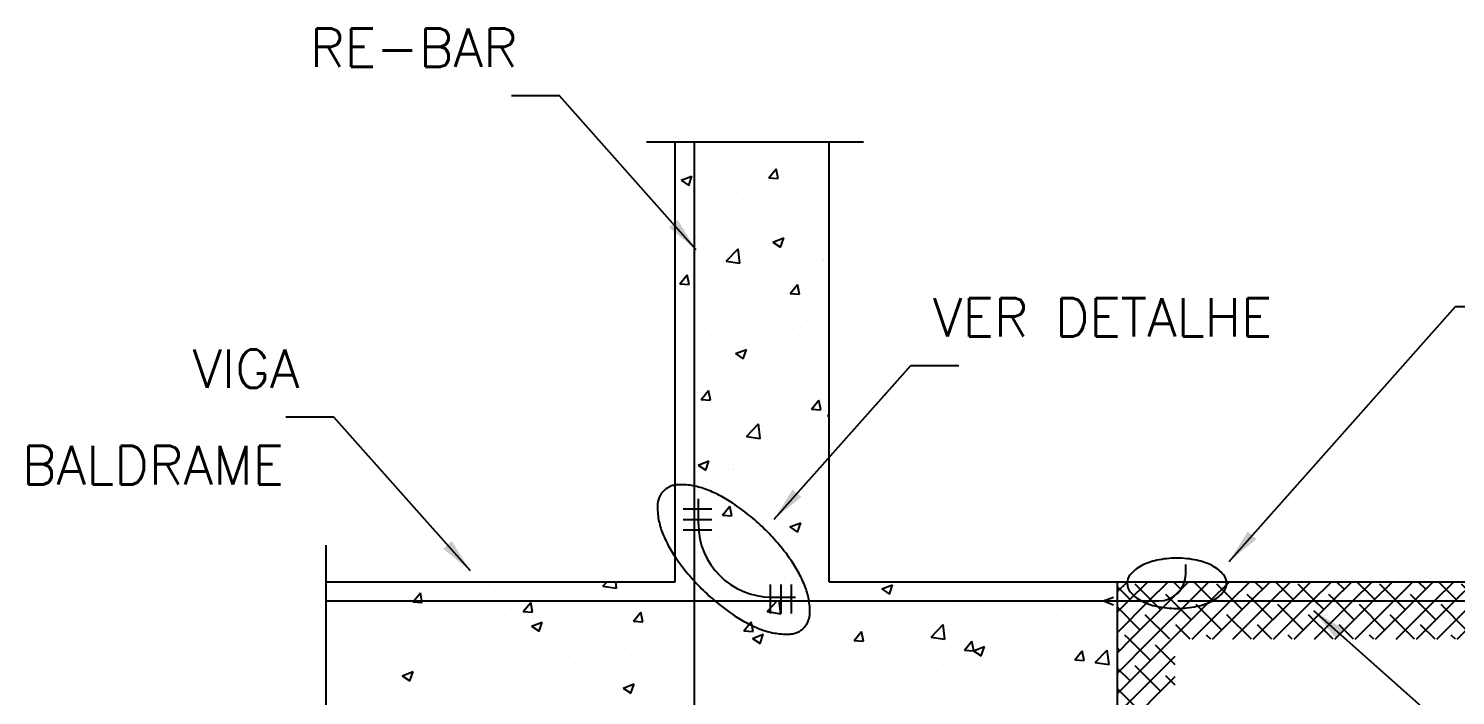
# Model space of a CAD drawing. Header units: millimetres. Extents: x -6629.4 to -6614.2, y -4433.8 to -4416.1.
# Drawn here: x -6629.38 to -6621.96, y -4419.59 to -4416.12 of the extents above; entities that cross this region are included whole.
import ezdxf

# ---------------------------------------------------------------- set-up
doc = ezdxf.new("R2010")
doc.units = ezdxf.units.MM
doc.header["$LTSCALE"] = 10
doc.linetypes.add('DASHDOT', pattern=[1, 0.5, -0.25, 0, -0.25])
doc.layers.add('Termotécnica', color=7, linetype='Continuous')
doc.styles.add('CL80', font='romans.shx', dxfattribs={"height": 10})
doc.styles.add('r80', font='romans.shx')

# ---------------------------------------------------------------- blocks, each defined once
blk = doc.blocks.new('*X1')
at = {"color": 0}
for p, q in [((3083.26, 2515.8), (3085.84, 2518.39)), ((3086.52, 2513.76), (3083.26, 2517.03)), ((3086.15, 2513.39), (3091.15, 2518.39)), ((3092.2, 2513.39), (3087.85, 2517.74)), ((3091.45, 2513.39), (3096.45, 2518.39)), ((3096.75, 2513.39), (3101.75, 2518.39)), ((3099.78, 2516.42), (3097.81, 2518.39)), ((3102.06, 2513.39), (3107.06, 2518.39)), ((3107.73, 2513.76), (3103.11, 2518.39)), ((3107.36, 2513.39), (3112.36, 2518.39)), ((3113.41, 2513.39), (3109.06, 2517.74)), ((3112.66, 2513.39), (3117.66, 2518.39)), ((3117.97, 2513.39), (3122.97, 2518.39)), ((3120.99, 2516.42), (3119.02, 2518.39)), ((3123.27, 2513.39), (3128.27, 2518.39)), ((3128.95, 2513.76), (3124.32, 2518.39)), ((3128.57, 2513.39), (3133.57, 2518.39)), ((3134.63, 2513.39), (3130.27, 2517.74)), ((3133.88, 2513.39), (3138.88, 2518.39)), ((3139.18, 2513.39), (3144.18, 2518.39)), ((3142.21, 2516.42), (3140.23, 2518.39)), ((3144.48, 2513.39), (3149.48, 2518.39)), ((3150.16, 2513.76), (3145.54, 2518.39)), ((3149.79, 2513.39), (3154.79, 2518.39)), ((3155.84, 2513.39), (3151.49, 2517.74)), ((3155.09, 2513.39), (3160.09, 2518.39)), ((3160.39, 2513.39), (3165.39, 2518.39)), ((3163.42, 2516.42), (3161.45, 2518.39)), ((3165.7, 2513.39), (3170.7, 2518.39)), ((3171.37, 2513.76), (3166.75, 2518.39)), ((3171, 2513.39), (3176, 2518.39)), ((3177.05, 2513.39), (3172.7, 2517.74)), ((3176.3, 2513.39), (3181.3, 2518.39)), ((3181.61, 2513.39), (3186.61, 2518.39)), ((3184.63, 2516.42), (3182.66, 2518.39)), ((3186.91, 2513.39), (3191.91, 2518.39)), ((3192.59, 2513.76), (3187.96, 2518.39)), ((3192.21, 2513.39), (3197.21, 2518.39)), ((3198.27, 2513.39), (3193.91, 2517.74)), ((3197.52, 2513.39), (3202.52, 2518.39)), ((3202.82, 2513.39), (3207.82, 2518.39)), ((3205.85, 2516.42), (3203.87, 2518.39)), ((3208.12, 2513.39), (3213.12, 2518.39)), ((3213.8, 2513.76), (3209.18, 2518.39)), ((3213.43, 2513.39), (3218.43, 2518.39)), ((3219.48, 2513.39), (3215.13, 2517.74)), ((3218.73, 2513.39), (3223.73, 2518.39)), ((3224.03, 2513.39), (3229.03, 2518.39)), ((3227.06, 2516.42), (3225.09, 2518.39)), ((3229.34, 2513.39), (3234.34, 2518.39)), ((3235.01, 2513.76), (3230.39, 2518.39)), ((3234.64, 2513.39), (3239.64, 2518.39)), ((3240.69, 2513.39), (3236.34, 2517.74)), ((3239.94, 2513.39), (3244.94, 2518.39)), ((3245.25, 2513.39), (3250.25, 2518.39)), ((3248.27, 2516.42), (3246.3, 2518.39)), ((3250.55, 2513.39), (3255.55, 2518.39)), ((3256.23, 2513.76), (3251.6, 2518.39)), ((3255.85, 2513.39), (3260.85, 2518.39)), ((3261.91, 2513.39), (3257.55, 2517.74)), ((3261.15, 2513.39), (3266.15, 2518.39)), ((3266.46, 2513.39), (3271.46, 2518.39)), ((3269.48, 2516.42), (3267.51, 2518.39)), ((3271.76, 2513.39), (3276.76, 2518.39)), ((3277.44, 2513.76), (3272.82, 2518.39)), ((3277.06, 2513.39), (3282.06, 2518.39)), ((3283.12, 2513.39), (3278.77, 2517.74)), ((3282.37, 2513.39), (3287.37, 2518.39)), ((3287.67, 2513.39), (3292.67, 2518.39)), ((3290.7, 2516.42), (3288.72, 2518.39)), ((3292.97, 2513.39), (3297.97, 2518.39)), ((3298.65, 2513.76), (3294.03, 2518.39)), ((3298.28, 2513.39), (3303.28, 2518.39)), ((3304.33, 2513.39), (3299.98, 2517.74)), ((3303.58, 2513.39), (3308.58, 2518.39)), ((3308.88, 2513.39), (3313.88, 2518.39)), ((3311.91, 2516.42), (3309.94, 2518.39)), ((3314.19, 2513.39), (3319.19, 2518.39)), ((3319.87, 2513.76), (3315.24, 2518.39)), ((3319.49, 2513.39), (3324.49, 2518.39)), ((3325.54, 2513.39), (3321.19, 2517.74)), ((3324.79, 2513.39), (3329.79, 2518.39)), ((3330.1, 2513.39), (3335.1, 2518.39)), ((3333.12, 2516.42), (3331.15, 2518.39)), ((3335.4, 2513.39), (3340.4, 2518.39)), ((3341.08, 2513.76), (3336.45, 2518.39)), ((3340.7, 2513.39), (3345.7, 2518.39)), ((3346.76, 2513.39), (3342.41, 2517.74)), ((3346.01, 2513.39), (3351.01, 2518.39)), ((3353.26, 2517.5), (3352.36, 2518.39)), ((3083.26, 2505.2), (3091.45, 2513.39)), ((3083.26, 2510.5), (3086.15, 2513.39)), ((3086.75, 2503.39), (3096.75, 2513.39)), ((3092.06, 2503.39), (3102.06, 2513.39)), ((3094.48, 2511.11), (3092.2, 2513.39)), ((3097.5, 2513.39), (3095.8, 2515.09)), ((3097.36, 2503.39), (3107.36, 2513.39)), ((3102.43, 2508.46), (3097.5, 2513.39)), ((3102.66, 2503.39), (3112.66, 2513.39)), ((3110.39, 2505.81), (3103.76, 2512.44)), ((3107.97, 2503.39), (3117.97, 2513.39)), ((3113.27, 2503.39), (3123.27, 2513.39)), ((3115.69, 2511.11), (3113.41, 2513.39)), ((3118.72, 2513.39), (3117.02, 2515.09)), ((3118.57, 2503.39), (3128.57, 2513.39)), ((3123.64, 2508.46), (3118.72, 2513.39)), ((3123.88, 2503.39), (3133.88, 2513.39)), ((3131.6, 2505.81), (3124.97, 2512.44)), ((3129.18, 2503.39), (3139.18, 2513.39)), ((3134.48, 2503.39), (3144.48, 2513.39)), ((3136.9, 2511.11), (3134.63, 2513.39)), ((3139.93, 2513.39), (3138.23, 2515.09)), ((3139.79, 2503.39), (3149.79, 2513.39)), ((3144.86, 2508.46), (3139.93, 2513.39)), ((3145.09, 2503.39), (3155.09, 2513.39)), ((3152.81, 2505.81), (3146.18, 2512.44)), ((3150.39, 2503.39), (3160.39, 2513.39)), ((3155.7, 2503.39), (3165.7, 2513.39)), ((3158.12, 2511.11), (3155.84, 2513.39)), ((3161.14, 2513.39), (3159.44, 2515.09)), ((3161, 2503.39), (3171, 2513.39)), ((3166.07, 2508.46), (3161.14, 2513.39)), ((3166.3, 2503.39), (3176.3, 2513.39)), ((3174.03, 2505.81), (3167.4, 2512.44)), ((3171.61, 2503.39), (3181.61, 2513.39)), ((3176.91, 2503.39), (3186.91, 2513.39)), ((3179.33, 2511.11), (3177.05, 2513.39)), ((3182.36, 2513.39), (3180.65, 2515.09)), ((3182.21, 2503.39), (3192.21, 2513.39)), ((3187.28, 2508.46), (3182.36, 2513.39)), ((3187.52, 2503.39), (3197.52, 2513.39)), ((3195.24, 2505.81), (3188.61, 2512.44)), ((3192.82, 2503.39), (3202.82, 2513.39)), ((3198.12, 2503.39), (3208.12, 2513.39)), ((3200.54, 2511.11), (3198.27, 2513.39)), ((3203.57, 2513.39), (3201.87, 2515.09)), ((3203.43, 2503.39), (3213.43, 2513.39)), ((3208.5, 2508.46), (3203.57, 2513.39)), ((3208.73, 2503.39), (3218.73, 2513.39)), ((3216.45, 2505.81), (3209.82, 2512.44)), ((3214.03, 2503.39), (3224.03, 2513.39)), ((3219.34, 2503.39), (3229.34, 2513.39)), ((3221.76, 2511.11), (3219.48, 2513.39)), ((3224.78, 2513.39), (3223.08, 2515.09)), ((3224.64, 2503.39), (3234.64, 2513.39)), ((3229.71, 2508.46), (3224.78, 2513.39)), ((3229.94, 2503.39), (3239.94, 2513.39)), ((3237.67, 2505.81), (3231.04, 2512.44)), ((3235.25, 2503.39), (3245.25, 2513.39)), ((3240.55, 2503.39), (3250.55, 2513.39)), ((3242.97, 2511.11), (3240.69, 2513.39)), ((3246, 2513.39), (3244.29, 2515.09)), ((3245.85, 2503.39), (3255.85, 2513.39)), ((3250.92, 2508.46), (3246, 2513.39)), ((3251.15, 2503.39), (3261.15, 2513.39)), ((3258.88, 2505.81), (3252.25, 2512.44)), ((3256.46, 2503.39), (3266.46, 2513.39)), ((3261.76, 2503.39), (3271.76, 2513.39)), ((3264.18, 2511.11), (3261.91, 2513.39)), ((3267.21, 2513.39), (3265.51, 2515.09)), ((3267.06, 2503.39), (3277.06, 2513.39)), ((3272.14, 2508.46), (3267.21, 2513.39)), ((3272.37, 2503.39), (3282.37, 2513.39)), ((3280.09, 2505.81), (3273.46, 2512.44)), ((3277.67, 2503.39), (3287.67, 2513.39)), ((3282.97, 2503.39), (3292.97, 2513.39)), ((3285.39, 2511.11), (3283.12, 2513.39)), ((3288.42, 2513.39), (3286.72, 2515.09)), ((3288.28, 2503.39), (3298.28, 2513.39)), ((3293.35, 2508.46), (3288.42, 2513.39)), ((3293.58, 2503.39), (3303.58, 2513.39)), ((3301.3, 2505.81), (3294.68, 2512.44)), ((3298.88, 2503.39), (3308.88, 2513.39)), ((3304.19, 2503.39), (3314.19, 2513.39)), ((3306.61, 2511.11), (3304.33, 2513.39)), ((3309.63, 2513.39), (3307.93, 2515.09)), ((3309.49, 2503.39), (3319.49, 2513.39)), ((3314.56, 2508.46), (3309.63, 2513.39)), ((3314.79, 2503.39), (3324.79, 2513.39)), ((3322.52, 2505.81), (3315.89, 2512.44)), ((3320.1, 2503.39), (3330.1, 2513.39)), ((3325.4, 2503.39), (3335.4, 2513.39)), ((3327.82, 2511.11), (3325.54, 2513.39)), ((3330.85, 2513.39), (3329.15, 2515.09)), ((3330.7, 2503.39), (3340.7, 2513.39)), ((3335.78, 2508.46), (3330.85, 2513.39)), ((3336.01, 2503.39), (3346.01, 2513.39)), ((3343.73, 2505.81), (3337.1, 2512.44)), ((3341.31, 2503.39), (3351.31, 2513.39)), ((3349.03, 2511.11), (3346.76, 2513.39)), ((3352.06, 2513.39), (3350.36, 2515.09)), ((3351.31, 2513.39), (3353.26, 2515.33)), ((3353.26, 2512.19), (3352.06, 2513.39)), ((3089.17, 2505.81), (3083.26, 2511.73)), ((3096.9, 2503.39), (3090.5, 2509.79)), ((3118.11, 2503.39), (3111.71, 2509.79)), ((3139.32, 2503.39), (3132.92, 2509.79)), ((3160.54, 2503.39), (3154.14, 2509.79)), ((3181.75, 2503.39), (3175.35, 2509.79)), ((3202.96, 2503.39), (3196.56, 2509.79)), ((3224.18, 2503.39), (3217.78, 2509.79)), ((3245.39, 2503.39), (3238.99, 2509.79)), ((3266.6, 2503.39), (3260.2, 2509.79)), ((3287.82, 2503.39), (3281.42, 2509.79)), ((3309.03, 2503.39), (3302.63, 2509.79)), ((3330.24, 2503.39), (3323.84, 2509.79)), ((3351.45, 2503.39), (3345.06, 2509.79)), ((3346.61, 2503.39), (3353.26, 2510.03)), ((3102.2, 2503.39), (3098.45, 2507.14)), ((3123.41, 2503.39), (3119.67, 2507.14)), ((3144.63, 2503.39), (3140.88, 2507.14)), ((3165.84, 2503.39), (3162.09, 2507.14)), ((3187.05, 2503.39), (3183.31, 2507.14)), ((3208.27, 2503.39), (3204.52, 2507.14)), ((3229.48, 2503.39), (3225.73, 2507.14)), ((3250.69, 2503.39), (3246.95, 2507.14)), ((3271.91, 2503.39), (3268.16, 2507.14)), ((3293.12, 2503.39), (3289.37, 2507.14)), ((3314.33, 2503.39), (3310.59, 2507.14)), ((3335.54, 2503.39), (3331.8, 2507.14)), ((3353.26, 2506.89), (3353.01, 2507.14)), ((3086.29, 2503.39), (3085.2, 2504.48)), ((3107.5, 2503.39), (3106.41, 2504.48)), ((3128.72, 2503.39), (3127.62, 2504.48)), ((3149.93, 2503.39), (3148.83, 2504.48)), ((3171.14, 2503.39), (3170.05, 2504.48)), ((3192.36, 2503.39), (3191.26, 2504.48)), ((3213.57, 2503.39), (3212.47, 2504.48)), ((3234.78, 2503.39), (3233.69, 2504.48)), ((3256, 2503.39), (3254.9, 2504.48)), ((3277.21, 2503.39), (3276.11, 2504.48)), ((3298.42, 2503.39), (3297.33, 2504.48)), ((3319.63, 2503.39), (3318.54, 2504.48)), ((3340.85, 2503.39), (3339.75, 2504.48)), ((3351.92, 2503.39), (3353.26, 2504.73))]:
    blk.add_line(p, q, dxfattribs=at)

msp = doc.modelspace()

# ---------------------------------------------------------------- linework, layer by layer
at = {"layer": 'Termotécnica', "color": 2}
for p, q in [((-6626.6212, -4416.4694), (-6626.8712, -4416.4694)), ((-6625.9111, -4417.2697), (-6626.6212, -4416.4694)), ((-6623.1384, -4418.8915), (-6621.9616, -4417.5652)), ((-6621.9616, -4417.5652), (-6621.7116, -4417.5652)), ((-6625.505, -4418.6719), (-6624.7949, -4417.8716)), ((-6624.7949, -4417.8716), (-6624.5449, -4417.8716)), ((-6627.7957, -4418.1409), (-6628.0457, -4418.1409)), ((-6627.0856, -4418.9411), (-6627.7957, -4418.1409)), ((-6622.7005, -4419.1474), (-6620.9949, -4420.6608))]:
    msp.add_line(p, q, dxfattribs=at)
at = {"layer": 'Termotécnica', "color": 1, "linetype": 'DASHDOT'}
for p, q in [((-6626.1697, -4416.7083), (-6625.0413, -4416.7083)), ((-6627.838, -4418.8079), (-6627.838, -4419.996))]:
    msp.add_line(p, q, dxfattribs=at)
at = {"layer": 'Termotécnica', "color": 4}
for p, q in [((-6626.0196, -4418.9971), (-6626.0196, -4416.7083)), ((-6625.2196, -4418.9971), (-6625.2196, -4416.7083)), ((-6627.838, -4418.9971), (-6626.0196, -4418.9971)), ((-6625.2196, -4418.9971), (-6618.3196, -4418.9971)), ((-6623.7196, -4419.7971), (-6623.7196, -4418.9971))]:
    msp.add_line(p, q, dxfattribs=at)
at = {"layer": 'Termotécnica', "color": 6}
for p, q in [((-6625.9196, -4418.6971), (-6625.9196, -4416.7083)), ((-6625.8996, -4418.6971), (-6625.8996, -4418.5653)), ((-6625.9196, -4423.1557), (-6625.9196, -4418.6971)), ((-6623.3648, -4418.9571), (-6623.3648, -4418.9085)), ((-6627.838, -4419.0971), (-6625.5196, -4419.0971)), ((-6625.5196, -4419.0771), (-6625.3938, -4419.0771)), ((-6625.5196, -4419.0971), (-6623.5048, -4419.0971))]:
    msp.add_line(p, q, dxfattribs=at)
at = {"layer": 'Termotécnica', "color": 1}
for p, q in [((-6625.8751, -4416.7461), (-6625.8751, -4416.7461)), ((-6625.9889, -4416.908), (-6625.9329, -4416.8865)), ((-6625.9491, -4416.9349), (-6625.9329, -4416.8865)), ((-6625.9456, -4416.8833), (-6625.9456, -4416.8833)), ((-6625.533, -4416.8957), (-6625.4944, -4416.8497)), ((-6625.533, -4416.8957), (-6625.4852, -4416.8998)), ((-6625.4851, -4416.8999), (-6625.4944, -4416.8497)), ((-6625.3413, -4416.8742), (-6625.3413, -4416.8742)), ((-6625.9889, -4416.908), (-6625.9491, -4416.9349)), ((-6625.7568, -4416.9342), (-6625.7568, -4416.9342)), ((-6625.7015, -4416.9696), (-6625.7015, -4416.9696)), ((-6625.5185, -4416.9013), (-6625.5185, -4416.9013)), ((-6625.3985, -4416.9297), (-6625.3985, -4416.9297)), ((-6625.9018, -4416.996), (-6625.9018, -4416.996)), ((-6625.4416, -4417.1434), (-6625.4416, -4417.1434)), ((-6625.3511, -4417.1406), (-6625.3511, -4417.1406)), ((-6625.9081, -4417.2234), (-6625.9081, -4417.2234)), ((-6625.7666, -4417.2005), (-6625.7666, -4417.2005)), ((-6625.7545, -4417.3294), (-6625.6922, -4417.2644)), ((-6625.6833, -4417.3404), (-6625.6922, -4417.2645)), ((-6625.609, -4417.2452), (-6625.609, -4417.2452)), ((-6625.5114, -4417.2301), (-6625.4554, -4417.2086)), ((-6625.5114, -4417.2301), (-6625.4716, -4417.257)), ((-6625.4716, -4417.257), (-6625.4554, -4417.2086)), ((-6625.912, -4417.2851), (-6625.912, -4417.2851)), ((-6625.7545, -4417.3294), (-6625.6833, -4417.3404)), ((-6625.6743, -4417.3101), (-6625.6743, -4417.3101)), ((-6625.2499, -4417.319), (-6625.2499, -4417.319)), ((-6625.2473, -4417.3281), (-6625.2473, -4417.3281)), ((-6625.9958, -4417.4472), (-6625.9572, -4417.4012)), ((-6625.948, -4417.4514), (-6625.9572, -4417.4013)), ((-6625.9327, -4417.3995), (-6625.9327, -4417.3995)), ((-6625.7164, -4417.3991), (-6625.7164, -4417.3991)), ((-6625.3608, -4417.4069), (-6625.3608, -4417.4069)), ((-6625.9958, -4417.4472), (-6625.948, -4417.4514)), ((-6625.7763, -4417.4669), (-6625.7763, -4417.4669)), ((-6625.5056, -4417.4176), (-6625.5056, -4417.4176)), ((-6625.422, -4417.4974), (-6625.3834, -4417.4514)), ((-6625.3741, -4417.5016), (-6625.3834, -4417.4515)), ((-6625.8194, -4417.5608), (-6625.8194, -4417.5608)), ((-6625.422, -4417.4974), (-6625.3742, -4417.5016)), ((-6625.3142, -4417.4942), (-6625.3142, -4417.4942)), ((-6625.4109, -4417.6791), (-6625.4109, -4417.6791)), ((-6625.3705, -4417.6732), (-6625.3705, -4417.6732)), ((-6625.8775, -4417.7591), (-6625.8775, -4417.7591)), ((-6625.8335, -4417.7167), (-6625.8335, -4417.7167)), ((-6625.786, -4417.7332), (-6625.786, -4417.7332)), ((-6625.4064, -4417.7348), (-6625.4064, -4417.7348)), ((-6625.3244, -4417.7834), (-6625.3244, -4417.7834)), ((-6625.706, -4417.8102), (-6625.65, -4417.7887)), ((-6625.706, -4417.8102), (-6625.6662, -4417.8371)), ((-6625.6662, -4417.8371), (-6625.65, -4417.7888)), ((-6625.5247, -4417.8098), (-6625.5247, -4417.8098)), ((-6625.8848, -4418.049), (-6625.8462, -4418.003)), ((-6625.837, -4418.0532), (-6625.8462, -4418.003)), ((-6625.7957, -4417.9995), (-6625.7957, -4417.9995)), ((-6625.3802, -4417.9395), (-6625.3802, -4417.9395)), ((-6625.8848, -4418.049), (-6625.837, -4418.0531)), ((-6625.311, -4418.0992), (-6625.2724, -4418.0532)), ((-6625.2631, -4418.1034), (-6625.2724, -4418.0532)), ((-6625.2319, -4418.059), (-6625.2319, -4418.059)), ((-6625.9893, -4418.1255), (-6625.9893, -4418.1255)), ((-6625.7351, -4418.1253), (-6625.7351, -4418.1253)), ((-6625.5622, -4418.1436), (-6625.5622, -4418.1436)), ((-6625.5348, -4418.0989), (-6625.5348, -4418.0989)), ((-6625.444, -4418.1564), (-6625.444, -4418.1564)), ((-6625.311, -4418.0992), (-6625.2631, -4418.1033)), ((-6625.2285, -4418.1323), (-6625.2196, -4418.1289)), ((-6625.2285, -4418.1323), (-6625.2196, -4418.1383)), ((-6625.8206, -4418.233), (-6625.8206, -4418.233)), ((-6625.6484, -4418.2411), (-6625.5861, -4418.1762)), ((-6625.5773, -4418.2521), (-6625.5861, -4418.1762)), ((-6625.39, -4418.2058), (-6625.39, -4418.2058)), ((-6625.9105, -4418.2365), (-6625.9105, -4418.2365)), ((-6625.8055, -4418.2658), (-6625.8055, -4418.2658)), ((-6625.6484, -4418.2411), (-6625.5773, -4418.2521)), ((-6625.3935, -4418.251), (-6625.3935, -4418.251)), ((-6625.9007, -4418.3904), (-6625.8447, -4418.3689)), ((-6625.8609, -4418.4172), (-6625.8447, -4418.3689)), ((-6625.4423, -4418.3746), (-6625.4423, -4418.3746)), ((-6625.2523, -4418.3321), (-6625.2523, -4418.3321)), ((-6625.9456, -4418.4408), (-6625.9456, -4418.4408)), ((-6625.9007, -4418.3904), (-6625.8609, -4418.4172)), ((-6625.7453, -4418.4145), (-6625.7453, -4418.4145)), ((-6625.7188, -4418.4121), (-6625.7188, -4418.4121)), ((-6625.3997, -4418.4721), (-6625.3997, -4418.4721)), ((-6625.8152, -4418.5321), (-6625.8152, -4418.5321)), ((-6625.7214, -4418.5502), (-6625.7214, -4418.5502)), ((-6625.2943, -4418.5683), (-6625.2943, -4418.5683)), ((-6625.7738, -4418.6507), (-6625.7352, -4418.6048)), ((-6625.7738, -4418.6507), (-6625.726, -4418.6549)), ((-6625.726, -4418.6549), (-6625.7352, -4418.6048)), ((-6625.9558, -4418.73), (-6625.9558, -4418.73)), ((-6625.6528, -4418.6901), (-6625.6528, -4418.6901)), ((-6625.4232, -4418.7125), (-6625.3672, -4418.6909)), ((-6625.4232, -4418.7125), (-6625.3834, -4418.7393)), ((-6625.4133, -4418.6921), (-6625.4133, -4418.6921)), ((-6625.4094, -4418.7384), (-6625.4094, -4418.7384)), ((-6625.3834, -4418.7393), (-6625.3671, -4418.691)), ((-6625.8798, -4418.7722), (-6625.8798, -4418.7722)), ((-6625.8249, -4418.7984), (-6625.8249, -4418.7984)), ((-6625.8772, -4418.959), (-6625.8772, -4418.959)), ((-6625.358, -4418.9391), (-6625.358, -4418.9391)), ((-6627.4594, -4419.0172), (-6627.4594, -4419.0172)), ((-6627.2795, -4419.0124), (-6627.2795, -4419.0124)), ((-6626.9897, -4419.0123), (-6626.9897, -4419.0123)), ((-6626.5626, -4419.0304), (-6626.5626, -4419.0304)), ((-6626.3961, -4419.0204), (-6626.3738, -4418.9971)), ((-6626.3961, -4419.0204), (-6626.325, -4419.0314)), ((-6626.325, -4419.0314), (-6626.329, -4418.9971)), ((-6626.1662, -4419.0455), (-6626.1662, -4419.0455)), ((-6626.1355, -4419.0484), (-6626.1355, -4419.0484)), ((-6626.0559, -4418.9971), (-6626.0556, -4418.9973)), ((-6626.0555, -4418.9973), (-6626.0555, -4418.9971)), ((-6625.8632, -4419.0056), (-6625.8632, -4419.0056)), ((-6625.4501, -4418.9771), (-6625.4501, -4418.9771)), ((-6625.4192, -4419.0048), (-6625.4192, -4419.0048)), ((-6624.9456, -4419.0345), (-6624.8896, -4419.013)), ((-6624.9456, -4419.0345), (-6624.9058, -4419.0614)), ((-6624.9058, -4419.0614), (-6624.8896, -4419.0131)), ((-6624.596, -4419.0132), (-6624.596, -4419.0132)), ((-6624.5132, -4419.0093), (-6624.5132, -4419.0093)), ((-6624.1689, -4419.0312), (-6624.1689, -4419.0312)), ((-6623.7878, -4419.0472), (-6623.7878, -4419.0472)), ((-6627.746, -4419.0925), (-6627.746, -4419.0925)), ((-6627.3842, -4419.1019), (-6627.3802, -4419.0971)), ((-6627.3842, -4419.1019), (-6627.3364, -4419.106)), ((-6627.3802, -4419.0971), (-6627.3456, -4419.0559)), ((-6627.338, -4419.0971), (-6627.3456, -4419.0559)), ((-6627.3364, -4419.1061), (-6627.338, -4419.0971)), ((-6626.8104, -4419.1521), (-6626.7718, -4419.1061)), ((-6626.7626, -4419.1563), (-6626.7718, -4419.1061)), ((-6626.3665, -4419.0719), (-6626.3665, -4419.0719)), ((-6626.2387, -4419.116), (-6626.2387, -4419.116)), ((-6625.8347, -4419.0647), (-6625.8347, -4419.0647)), ((-6625.7085, -4419.0665), (-6625.7085, -4419.0665)), ((-6625.5424, -4419.1528), (-6625.4889, -4419.0971)), ((-6625.4712, -4419.1639), (-6625.479, -4419.0971)), ((-6625.2814, -4419.0845), (-6625.2814, -4419.0845)), ((-6624.9798, -4419.0893), (-6624.9798, -4419.0893)), ((-6624.8544, -4419.1026), (-6624.8544, -4419.1026)), ((-6624.5599, -4419.1219), (-6624.5599, -4419.1219)), ((-6624.4273, -4419.1206), (-6624.4273, -4419.1206)), ((-6624.3597, -4419.0955), (-6624.3597, -4419.0955)), ((-6624.1985, -4419.1036), (-6624.1985, -4419.1036)), ((-6624.0567, -4419.0556), (-6624.0567, -4419.0556)), ((-6623.855, -4419.1048), (-6623.855, -4419.1048)), ((-6623.792, -4419.0971), (-6623.7399, -4419.0771)), ((-6623.792, -4419.0971), (-6623.7399, -4419.1171)), ((-6627.1747, -4419.1783), (-6627.1747, -4419.1783)), ((-6626.8717, -4419.1384), (-6626.8717, -4419.1384)), ((-6626.8104, -4419.1521), (-6626.7626, -4419.1562)), ((-6626.6495, -4419.1723), (-6626.6495, -4419.1723)), ((-6626.2366, -4419.2023), (-6626.198, -4419.1563)), ((-6626.1888, -4419.2065), (-6626.198, -4419.1563)), ((-6625.5424, -4419.1528), (-6625.4712, -4419.1638)), ((-6625.4463, -4419.1694), (-6625.4463, -4419.1694)), ((-6625.0652, -4419.1884), (-6625.0652, -4419.1884)), ((-6624.614, -4419.1635), (-6624.614, -4419.1635)), ((-6624.3215, -4419.1849), (-6624.3215, -4419.1849)), ((-6624.0002, -4419.1387), (-6624.0002, -4419.1387)), ((-6627.375, -4419.2047), (-6627.375, -4419.2047)), ((-6627.065, -4419.2323), (-6627.065, -4419.2323)), ((-6626.7675, -4419.2285), (-6626.7115, -4419.207)), ((-6626.7675, -4419.2285), (-6626.7277, -4419.2553)), ((-6626.7277, -4419.2554), (-6626.7115, -4419.207)), ((-6626.2366, -4419.2023), (-6626.1888, -4419.2065)), ((-6625.9129, -4419.2495), (-6625.9129, -4419.2495)), ((-6625.6628, -4419.2525), (-6625.6242, -4419.2065)), ((-6625.6628, -4419.2525), (-6625.615, -4419.2567)), ((-6625.615, -4419.2567), (-6625.6242, -4419.2065)), ((-6625.6178, -4419.2926), (-6625.5618, -4419.2711)), ((-6625.578, -4419.3194), (-6625.5618, -4419.2711)), ((-6625.5684, -4419.2546), (-6625.5684, -4419.2546)), ((-6625.4289, -4419.2711), (-6625.4289, -4419.2711)), ((-6625.3682, -4419.2283), (-6625.3682, -4419.2283)), ((-6625.089, -4419.3027), (-6625.0504, -4419.2567)), ((-6625.0411, -4419.3069), (-6625.0504, -4419.2567)), ((-6625.0181, -4419.2147), (-6625.0181, -4419.2147)), ((-6624.7881, -4419.265), (-6624.7881, -4419.265)), ((-6624.6886, -4419.2852), (-6624.6262, -4419.2203)), ((-6624.6174, -4419.2963), (-6624.6262, -4419.2203)), ((-6627.7445, -4419.2935), (-6627.7445, -4419.2935)), ((-6627.4691, -4419.2835), (-6627.4691, -4419.2835)), ((-6627.3175, -4419.3115), (-6627.3175, -4419.3115)), ((-6626.8904, -4419.3296), (-6626.8904, -4419.3296)), ((-6626.3794, -4419.3296), (-6626.3794, -4419.3296)), ((-6626.0737, -4419.3212), (-6626.0737, -4419.3212)), ((-6625.8444, -4419.3311), (-6625.8444, -4419.3311)), ((-6625.6178, -4419.2926), (-6625.578, -4419.3194)), ((-6625.2546, -4419.3451), (-6625.2546, -4419.3451)), ((-6625.089, -4419.3027), (-6625.0411, -4419.3069)), ((-6624.6886, -4419.2852), (-6624.6174, -4419.2963)), ((-6624.5152, -4419.3529), (-6624.4766, -4419.3069)), ((-6624.4673, -4419.3571), (-6624.4766, -4419.3069)), ((-6624.4681, -4419.3566), (-6624.4121, -4419.3351)), ((-6624.4283, -4419.3835), (-6624.4121, -4419.3352)), ((-6623.7975, -4419.3135), (-6623.7975, -4419.3135)), ((-6623.7196, -4419.5792), (-6623.4376, -4419.2971)), ((-6623.7196, -4419.4731), (-6623.5436, -4419.2971)), ((-6623.7196, -4419.367), (-6623.6497, -4419.2971)), ((-6623.7074, -4419.3548), (-6623.7196, -4419.3425)), ((-6623.5483, -4419.4078), (-6623.659, -4419.2971)), ((-6623.4196, -4419.4304), (-6623.5217, -4419.3282)), ((-6626.846, -4419.4097), (-6626.846, -4419.4097)), ((-6626.5769, -4419.3874), (-6626.5769, -4419.3874)), ((-6626.4634, -4419.3476), (-6626.4634, -4419.3476)), ((-6626.3767, -4419.3611), (-6626.3767, -4419.3611)), ((-6626.2485, -4419.3823), (-6626.2485, -4419.3823)), ((-6626.0363, -4419.3657), (-6626.0363, -4419.3657)), ((-6625.6093, -4419.3837), (-6625.6093, -4419.3837)), ((-6625.1822, -4419.4018), (-6625.1822, -4419.4018)), ((-6624.7551, -4419.4198), (-6624.7551, -4419.4198)), ((-6624.5701, -4419.411), (-6624.5701, -4419.411)), ((-6624.5152, -4419.3529), (-6624.4673, -4419.3571)), ((-6624.4681, -4419.3566), (-6624.4283, -4419.3835)), ((-6624.2671, -4419.3712), (-6624.2671, -4419.3712)), ((-6624.2083, -4419.3699), (-6624.2083, -4419.3699)), ((-6623.9413, -4419.4031), (-6623.9028, -4419.3571)), ((-6623.9413, -4419.4031), (-6623.8935, -4419.4073)), ((-6623.8935, -4419.4073), (-6623.9028, -4419.3571)), ((-6623.8348, -4419.4176), (-6623.7725, -4419.3527)), ((-6623.8348, -4419.4176), (-6623.7636, -4419.4287)), ((-6623.7636, -4419.4287), (-6623.7725, -4419.3527)), ((-6623.7196, -4419.6852), (-6623.4196, -4419.3852)), ((-6627.4397, -4419.4865), (-6627.3837, -4419.465)), ((-6627.4397, -4419.4865), (-6627.3999, -4419.5134)), ((-6627.3999, -4419.5134), (-6627.3837, -4419.465)), ((-6627.3852, -4419.4938), (-6627.3852, -4419.4938)), ((-6627.3125, -4419.4898), (-6627.3125, -4419.4898)), ((-6627.0822, -4419.4539), (-6627.0822, -4419.4539)), ((-6626.6592, -4419.4386), (-6626.6592, -4419.4386)), ((-6625.7212, -4419.4252), (-6625.7212, -4419.4252)), ((-6625.0279, -4419.4811), (-6625.0279, -4419.4811)), ((-6624.7704, -4419.4374), (-6624.7704, -4419.4374)), ((-6624.6238, -4419.4298), (-6624.6238, -4419.4298)), ((-6624.3281, -4419.4378), (-6624.3281, -4419.4378)), ((-6624.016, -4419.4649), (-6624.016, -4419.4649)), ((-6623.901, -4419.4559), (-6623.901, -4419.4559)), ((-6623.6543, -4419.5139), (-6623.7196, -4419.4485)), ((-6623.7196, -4419.7913), (-6623.4196, -4419.4913)), ((-6623.4952, -4419.5669), (-6623.6278, -4419.4343)), ((-6623.4196, -4419.5364), (-6623.4687, -4419.4873)), ((-6627.5854, -4419.5202), (-6627.5854, -4419.5202)), ((-6627.4788, -4419.5498), (-6627.4788, -4419.5498)), ((-6627.0747, -4419.4986), (-6627.0747, -4419.4986)), ((-6626.29, -4419.5506), (-6626.234, -4419.5291)), ((-6626.29, -4419.5506), (-6626.2502, -4419.5774)), ((-6626.2502, -4419.5775), (-6626.234, -4419.5291)), ((-6626.1877, -4419.5053), (-6626.1877, -4419.5053)), ((-6625.5786, -4419.5438), (-6625.5786, -4419.5438)), ((-6625.4386, -4419.5374), (-6625.4386, -4419.5374)), ((-6625.2756, -4419.5039), (-6625.2756, -4419.5039)), ((-6624.4825, -4419.545), (-6624.4825, -4419.545)), ((-6623.6013, -4419.673), (-6623.7196, -4419.5546)), ((-6627.7791, -4419.5698), (-6627.7791, -4419.5698)), ((-6626.6543, -4419.5853), (-6626.6543, -4419.5853)), ((-6625.7789, -4419.5702), (-6625.7789, -4419.5702)), ((-6623.8072, -4419.5799), (-6623.8072, -4419.5799))]:
    msp.add_line(p, q, dxfattribs=at)
at = {"layer": 'Termotécnica', "color": 6, "linetype": 'DASHDOT'}
msp.add_line((-6623.4053, -4419.0971), (-6618.6179, -4419.0971), dxfattribs=at)
at = {"layer": 'Termotécnica', "color": 1, "linetype": 'DASHDOT'}
msp.add_lwpolyline([(-6626.0817, -4418.5259, 0.190421), (-6626.1124, -4418.5997, 0.100772), (-6626.0857, -4418.7445, 0.058871), (-6626.0086, -4418.8852, 0.045325), (-6625.8731, -4419.0432, 0.045325), (-6625.7113, -4419.1742, 0.058871), (-6625.5684, -4419.2472, 0.100772), (-6625.4229, -4419.2697, 0.190421), (-6625.3501, -4419.2369, 0.190421), (-6625.3193, -4419.1631, 0.100772), (-6625.346, -4419.0184, 0.058871), (-6625.4231, -4418.8776, 0.045325), (-6625.5587, -4418.7196, 0.045325), (-6625.7205, -4418.5887, 0.058871), (-6625.8634, -4418.5157, 0.100772), (-6626.0088, -4418.4931, 0.190421)], format="xyb", close=True, dxfattribs=at)
at = {"layer": 'Termotécnica', "color": 4}
for points in [[(-6625.8293, -4418.6191), (-6625.9793, -4418.6191)], [(-6625.8293, -4418.6753), (-6625.9793, -4418.6753)], [(-6625.8293, -4418.7287), (-6625.9793, -4418.7287)], [(-6625.5263, -4419.0123), (-6625.5263, -4419.1623)], [(-6625.4701, -4419.0123), (-6625.4701, -4419.1623)], [(-6625.4167, -4419.0123), (-6625.4167, -4419.1623)]]:
    msp.add_lwpolyline(points, dxfattribs=at)
at = {"layer": 'Termotécnica', "color": 1}
msp.add_lwpolyline([(-6623.1522, -4419.0055, 0.173353), (-6623.1681, -4418.9611, 0.104445), (-6623.2279, -4418.9131, 0.06549), (-6623.3062, -4418.8857, 0.051634), (-6623.4107, -4418.8749, 0.051634), (-6623.5151, -4418.8857, 0.06549), (-6623.5934, -4418.9131, 0.104445), (-6623.6532, -4418.9611, 0.173353), (-6623.6691, -4419.0055, 0.173353), (-6623.6532, -4419.0498, 0.104445), (-6623.5934, -4419.0978, 0.06549), (-6623.5151, -4419.1253, 0.051634), (-6623.4107, -4419.1361, 0.051634), (-6623.3062, -4419.1253, 0.06549), (-6623.2279, -4419.0978, 0.104445), (-6623.1681, -4419.0498, 0.173353)], format="xyb", close=True, dxfattribs=at)
at = {"layer": 'Termotécnica', "color": 6}
for centre, radius, start, end in [((-6625.5196, -4418.6971), 0.38, 180, 270), ((-6623.5048, -4418.9571), 0.14, 270, 0)]:
    msp.add_arc(centre, radius, start, end, dxfattribs=at)
at = {"layer": 'Termotécnica', "color": 2}
for points in [[(-6626.0073, -4417.1144), (-6626.0524, -4417.1539), (-6625.9111, -4417.2697)], [(-6625.4089, -4418.5166), (-6625.3637, -4418.5562), (-6625.505, -4418.6719)], [(-6623.0423, -4418.7362), (-6622.9971, -4418.7758), (-6623.1384, -4418.8915)], [(-6627.1817, -4418.7858), (-6627.2269, -4418.8254), (-6627.0856, -4418.9411)], [(-6622.5452, -4419.2436), (-6622.5848, -4419.2887), (-6622.7005, -4419.1474)]]:
    msp.add_solid(points, dxfattribs=at)

# ---------------------------------------------------------------- block references
at = {"layer": 'Termotécnica', "color": 1, "xscale": 0.01999999999998181, "yscale": 0.01999999999998181, "zscale": 0.02}
msp.add_blockref('*X1', (-6685.3848, -4469.3649), dxfattribs=at)

# ---------------------------------------------------------------- texts
at = {"layer": 'Termotécnica', "color": 2, "style": 'r80'}
for s, p in [('RE-BAR', (-6627.9192, -4416.3189)), ('VIGA ', (-6628.5312, -4417.9893)), ('BALDRAME', (-6629.4179, -4418.4909))]:
    msp.add_text(s, height=0.2, dxfattribs=at).set_placement(p)
at = {"layer": 'Termotécnica', "color": 3, "style": 'CL80'}
msp.add_text('VER DETALHE', height=0.2, dxfattribs=at).set_placement((-6624.6801, -4417.7218))

doc.saveas('drawing.dxf')
